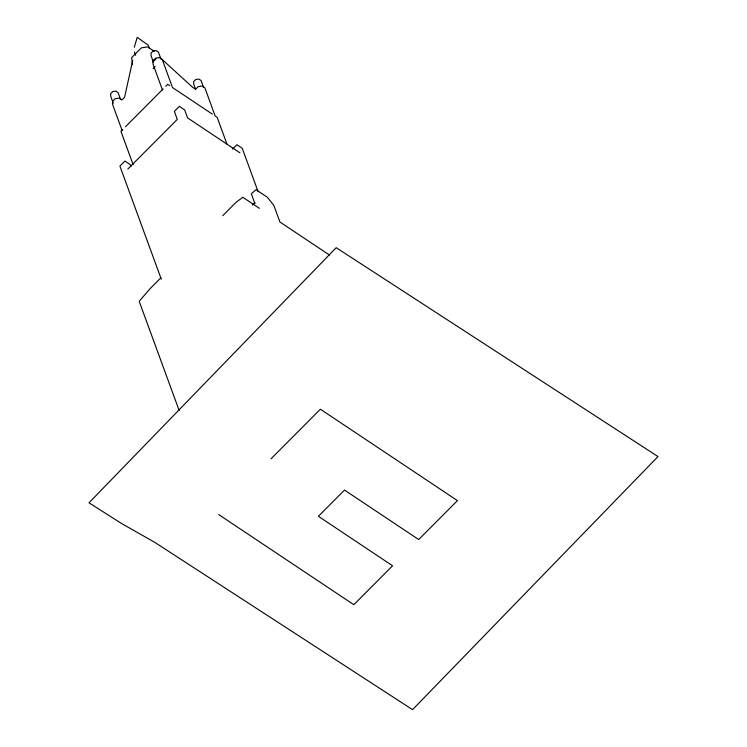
<?xml version="1.0" encoding="UTF-8"?>
<svg xmlns="http://www.w3.org/2000/svg" width="747" height="747" viewBox="0 0 747 747"><rect width="100%" height="100%" fill="white"/><g stroke="black" fill="none" stroke-linecap="round" stroke-linejoin="round"><path stroke-width="1.12" d="M132.686 60.432L124.581 97.297L121.91 99.986L119.081 98.1L115.197 98.669L112.526 101.349L112.629 104.552L122.116 130.473M134.292 47.201L137.224 37.35L148.214 45.175L149.4 48.415M153.863 61.011L155.983 58.892M153.144 68.621L155.143 66.604M122.807 129.436L120.93 131.313L133.134 164.648M125.477 126.747L163.154 88.912M165.834 86.222L167.701 84.346L169.681 85.662M127.84 169.046L177.282 119.389L174.35 111.387L179.364 106.354L184.658 109.884L187.59 117.895L239.871 152.761M232.644 149.073L236.939 144.759L242.243 148.289L258.126 191.699M160.922 277.781L149.895 288.856L139.203 301.33L179.159 410.505M222.755 215.687L236.145 202.232L242.822 197.264L259.368 208.301M252.551 205.033L254.96 202.614M271.049 458.77L320.388 409.216L457.444 500.63L418.693 539.549L344.507 490.079L318.399 516.298L392.577 565.778L353.826 604.697L218.694 514.571M154.227 51.3L147.663 46.921L141.407 47.836L131.659 57.622L132.48 64.672M212.353 114.123L172.51 87.548L162.23 59.461L159.4 57.575L155.553 58.135L152.883 60.824L152.986 64.055L162.472 89.976M329.418 255.016L279.92 222.008L273.86 205.444L267.398 197.273L256.062 189.71L251.309 193.753L254.904 203.576M159.849 57.379L192.726 87.399L195.546 89.285L198.226 86.596L202.073 86.036L204.902 87.922L215.173 116.009L217.153 117.326L226.995 144.208M203.576 87.418L201.064 80.536L198.823 79.042L195.77 79.481L193.65 81.61L193.725 84.159L195.518 89.08M160.913 58.957L158.392 52.075L156.151 50.581L153.107 51.02L150.987 53.149L151.071 55.717L153.593 62.599M134.451 51.991L135.637 55.231M120.584 99.472L118.073 92.591L115.832 91.106L112.75 91.554L110.631 93.683L110.715 96.214L113.236 103.095M130.94 166.572L130.202 164.573L124.908 161.044L119.894 166.077L161.277 279.163M237.742 349.316L89.005 502.815L121.668 523.563L155.087 542.555L412.559 709.65L657.995 456.566L336.206 247.687L237.742 349.316"/></g></svg>
